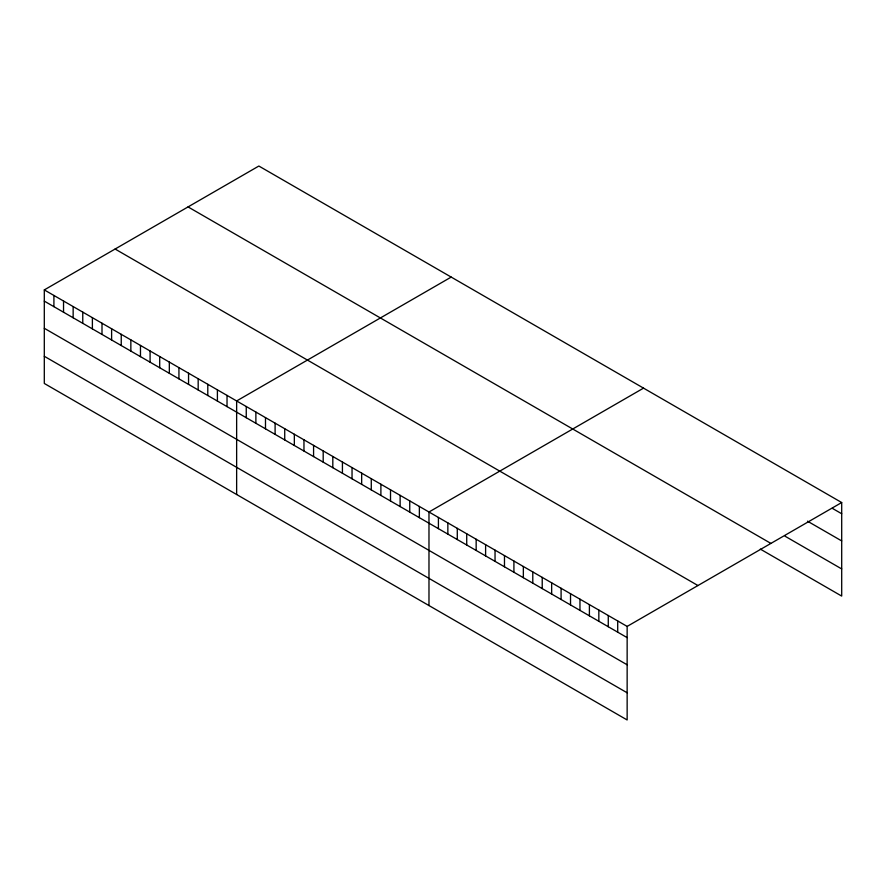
<?xml version="1.0" encoding="UTF-8"?>
<svg xmlns="http://www.w3.org/2000/svg" width="886" height="886" viewBox="0 0 886 886"><rect width="100%" height="100%" fill="white"/><g stroke="black" fill="none" stroke-linecap="round" stroke-linejoin="round"><path stroke-width="1.33" d="M44.3 289.91L627.144 626.413L627.144 719.964L44.3 383.461L44.3 289.91L258.856 166.036L841.7 502.539L841.7 596.09L760.31 549.098M451.195 277.085L236.64 400.948L236.64 494.499M643.535 388.134L428.979 511.997L428.979 605.548M627.144 626.413L841.7 502.539M832.264 508.298L841.7 513.747M807.489 521.178L841.7 540.925M785.085 536.229L841.7 568.923M188.054 206.914L770.898 543.417M115.102 249.032L697.947 585.535M44.3 301.118L627.144 637.621M44.3 328.285L627.144 664.788M44.3 356.283L627.144 692.786M617.708 620.964L617.708 632.172M608.272 615.515L608.272 626.723M598.836 610.066L598.836 621.274M589.4 604.617L589.4 615.825M579.965 599.169L579.965 610.376M570.529 593.72L570.529 604.928M561.093 588.271L561.093 599.479M551.657 582.822L551.657 594.03M542.221 577.373L542.221 588.592M532.785 571.935L532.785 583.143M523.349 566.486L523.349 577.694M513.913 561.037L513.913 572.245M504.477 555.588L504.477 566.796M495.041 550.14L495.041 561.347M485.606 544.691L485.606 555.899M476.159 539.242L476.159 550.45M466.723 533.793L466.723 545.001M457.287 528.344L457.287 539.552M447.851 522.895L447.851 534.103M438.415 517.446L438.415 528.654M419.366 506.449L419.366 517.657M409.742 500.9L409.742 512.108M400.129 495.34L400.129 506.548M390.516 489.792L390.516 501M380.891 484.243L380.891 495.451M371.278 478.684L371.278 489.892M361.665 473.135L361.665 484.343M352.041 467.586L352.041 478.794M342.428 462.027L342.428 473.235M332.815 456.478L332.815 467.686M323.191 450.93L323.191 462.138M313.578 445.37L313.578 456.578M303.964 439.821L303.964 451.029M294.34 434.273L294.34 445.481M284.727 428.713L284.727 439.921M275.103 423.165L275.103 434.373M265.49 417.616L265.49 428.824M255.877 412.056L255.877 423.264M246.253 406.508L246.253 417.716M227.026 395.4L227.026 406.608M217.402 389.851L217.402 401.059M207.789 384.291L207.789 395.51M198.176 378.743L198.176 389.951M188.552 373.194L188.552 384.402M178.939 367.635L178.939 378.854M169.326 362.086L169.326 373.294M159.701 356.537L159.701 367.745M150.088 350.978L150.088 362.186M140.475 345.429L140.475 356.637M130.851 339.881L130.851 351.089M121.238 334.321L121.238 345.529M111.614 328.772L111.614 339.98M102.001 323.224L102.001 334.432M92.388 317.664L92.388 328.872M82.763 312.116L82.763 323.324M73.15 306.567L73.15 317.775M63.537 301.007L63.537 312.215M53.913 295.459L53.913 306.667"/></g></svg>
